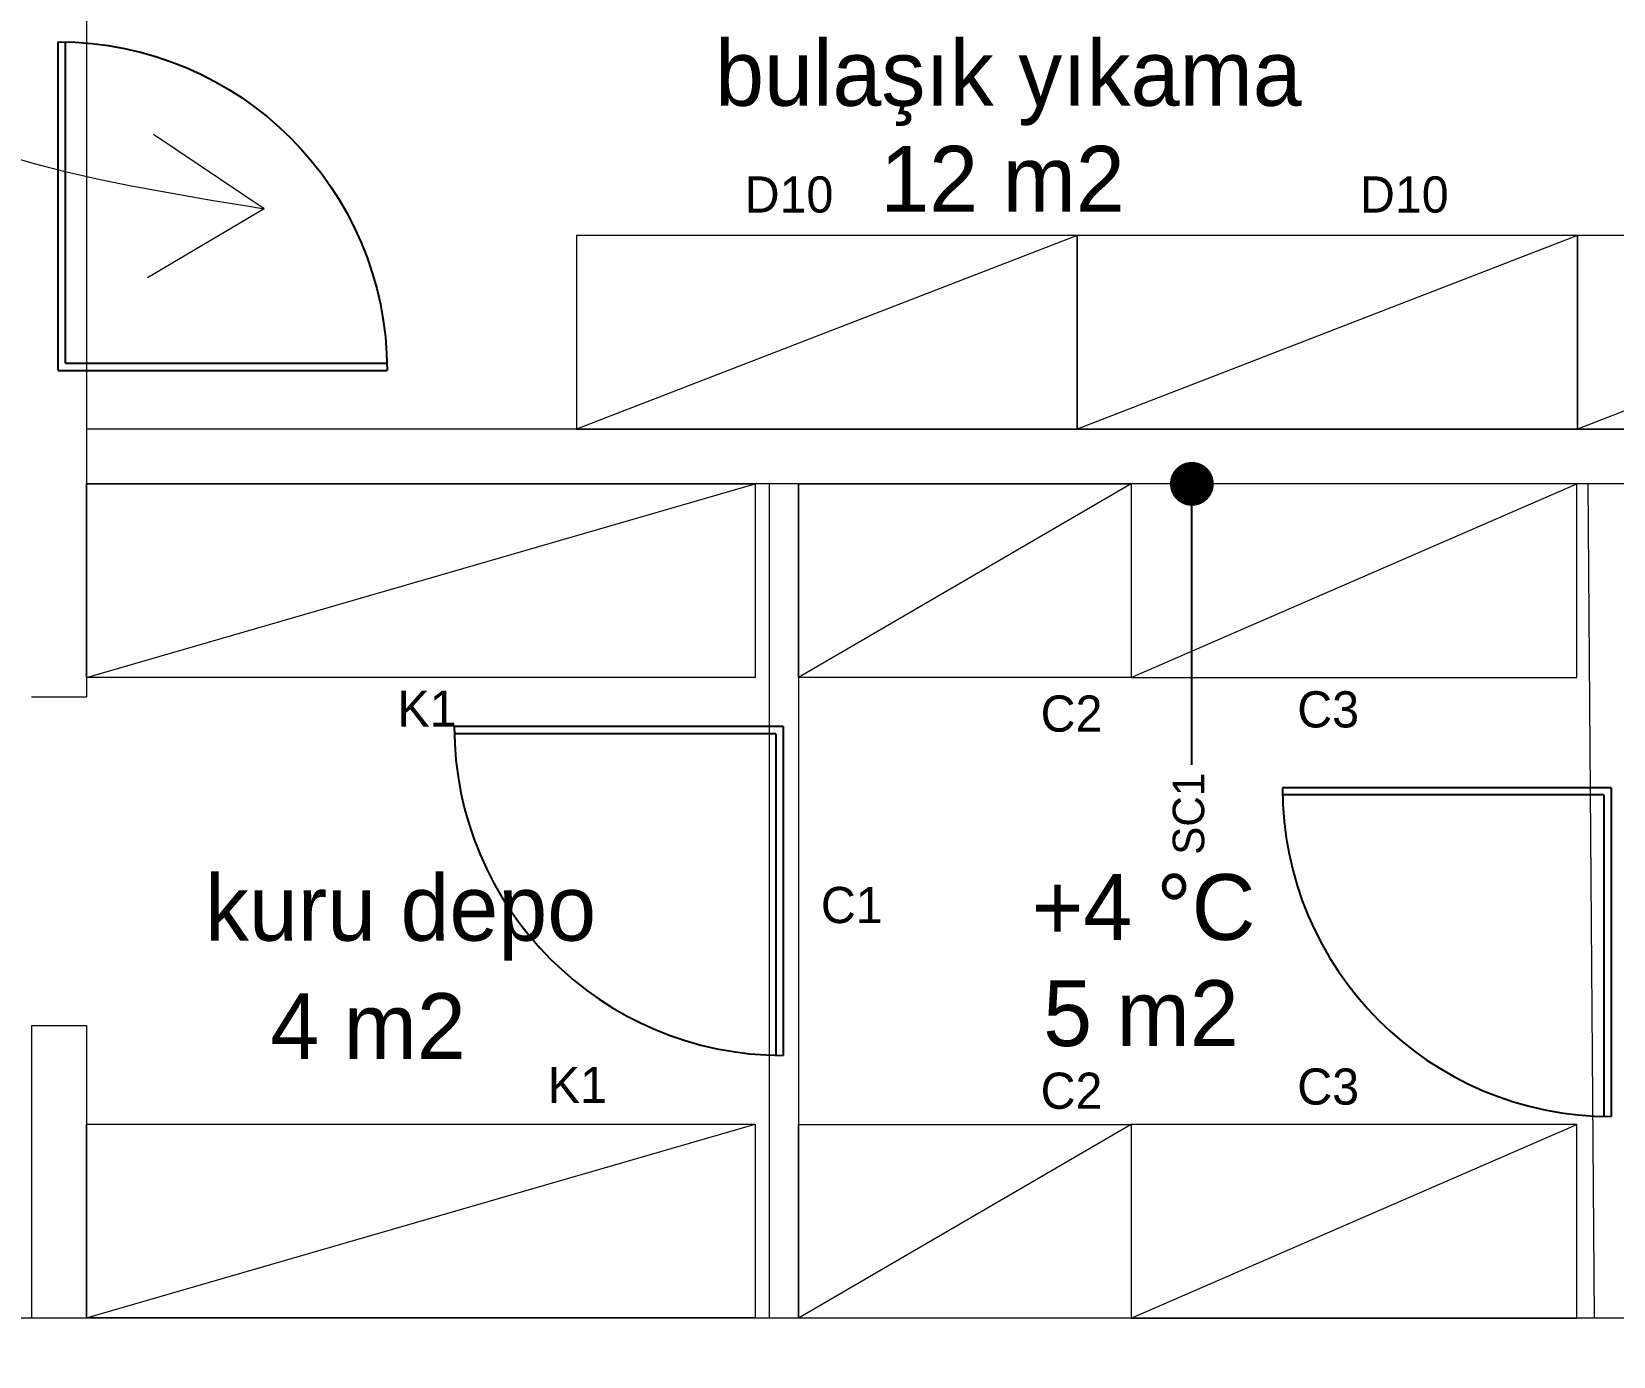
# Model space of a CAD drawing. Header units: centimetres. Extents: x -72470 to -43129, y -18750 to -16337.
# Drawn here: x -46423.2 to -45990.3, y -17407.3 to -17044.8 of the extents above; entities that cross this region are included whole.
import ezdxf

# ---------------------------------------------------------------- set-up
doc = ezdxf.new("R2010")
doc.units = ezdxf.units.CM
doc.header["$MEASUREMENT"] = 0
doc.linetypes.add('DUZ', pattern=[0])
doc.layers.get('0').update_dxf_attribs({"linetype": 'DUZ', "lineweight": 0})
for name, color, linetype in [('11-021_500-BLOK B-str_zemin_kat$0$2DTARAMA1', 253, 'Continuous'), ('kapı ABD', 55, 'Continuous'), ('SIH', 4, 'Continuous'), ('SU', 152, 'Continuous')]:
    doc.layers.add(name, color=color, linetype=linetype)
doc.layers.add('TEFRIS', color=30, linetype='Continuous', lineweight=9)
doc.styles.add('TAKSİM', font='GOTHIC.TTF', dxfattribs={"height": 20})

# ---------------------------------------------------------------- blocks, each defined once
blk = doc.blocks.new('rtyjjkw5')
at = {"layer": 'kapı ABD', "color": 7}
for p, q in [((-2, 2), (-2, 90)), ((0, 0), (0, 90)), ((-2, 2), (-90, 2)), ((0, 0), (-90, 0))]:
    blk.add_line(p, q, dxfattribs=at)
blk.add_arc((0, 0), 90, 90, 180, dxfattribs=at)
blk = doc.blocks.new('A$C7E7D3E18')
at = {"layer": 'SIH', "linetype": 'Continuous', "const_width": 6}
blk.add_lwpolyline([(3, 6, 1), (9, 6, 1)], format="xyb", close=True, dxfattribs=at)

msp = doc.modelspace()

# ---------------------------------------------------------------- hatches: boundary and pattern name
at = {"layer": '11-021_500-BLOK B-str_zemin_kat$0$2DTARAMA1'}
h = msp.add_hatch(dxfattribs=at)
h.set_pattern_fill('ANSI33', color=256, scale=100)
h.set_pattern_definition([(45, (-405862.577, -192797.837), (-17.6776695, 17.6776695), []), (45, (-405844.9, -192797.837), (-17.6776695, 17.6776695), [12.5, -6.25])])
edge = h.paths.add_edge_path()
edge.add_arc((-45801.24, -17327.07), 40, 0, 360)
edge = h.paths.add_edge_path()
edge.add_arc((-46641.24, -17327.07), 40, 0, 360)
edge = h.paths.add_edge_path()
edge.add_arc((-47481.24, -17327.07), 40, 0, 360)
edge = h.paths.add_edge_path()
edge.add_arc((-48321.24, -17327.07), 40, 0, 360)
h.paths.add_polyline_path([(-47188.77, -17161.4), (-47015.01, -17161.4), (-47015.01, -17115.45), (-47188.77, -17115.45)], flags=9)
h.paths.add_polyline_path([(-46335.56, -17161.43), (-46161.79, -17161.43), (-46161.79, -17115.45), (-46335.56, -17115.45)], flags=9)
h.paths.add_polyline_path([(-48028.77, -17161.43), (-47873.65, -17161.43), (-47873.65, -17115.45), (-48028.77, -17115.45)], flags=9)
edge = h.paths.add_edge_path()
edge.add_arc((-49161.24, -17327.07), 40, 0, 360)
edge = h.paths.add_edge_path()
edge.add_arc((-47481.24, -18167.07), 40, 0, 360)
edge = h.paths.add_edge_path()
edge.add_arc((-46641.24, -18167.07), 40, 0, 360)
edge = h.paths.add_edge_path()
edge.add_arc((-45801.24, -18167.07), 40, 0, 360)

# ---------------------------------------------------------------- linework, layer by layer
at = {"layer": 'SU'}
msp.add_line((-46105.63, -17245.4), (-46105.63, -17168.53), dxfattribs=at)
at = {"layer": 'TEFRIS', "color": 0, "linetype": 'Continuous'}
for p, q in [((-46408.17, -16908.59), (-46408.17, -17226.79)), ((-46359.57, -17093.23), (-46389.84, -17072.95)), ((-46359.57, -17093.23), (-46391.5, -17112.18)), ((-46137.05, -17100.53), (-46274.05, -17153.53)), ((-46000.05, -17100.53), (-46137.05, -17153.53)), ((-45863.05, -17100.53), (-46000.05, -17153.53)), ((-45810.05, -17153.53), (-46408.17, -17153.53)), ((-45847.08, -17168.53), (-46408.17, -17168.53)), ((-46408.17, -17221.53), (-46225.17, -17168.53)), ((-46221.29, -17168.53), (-46221.29, -17396.86)), ((-46213.29, -17168.53), (-46213.29, -17396.86)), ((-46122.29, -17168.53), (-46213.29, -17221.53)), ((-46122.29, -17221.53), (-46000.29, -17168.53)), ((-45997.26, -17168.53), (-45995.56, -17396.86)), ((-46423.17, -17226.79), (-46408.17, -17226.79)), ((-46423.17, -17316.79), (-46423.17, -17396.79)), ((-46423.17, -17316.79), (-46408.17, -17316.79)), ((-46408.17, -17316.79), (-46408.17, -17396.79)), ((-46408.17, -17396.79), (-46225.17, -17343.79)), ((-46122.29, -17343.86), (-46213.29, -17396.86)), ((-46122.29, -17396.86), (-46000.29, -17343.86)), ((-47044.01, -17396.79), (-45834.89, -17396.79))]:
    msp.add_line(p, q, dxfattribs=at)
for points in [[(-46274.05, -17153.53), (-46137.05, -17153.53), (-46137.05, -17100.53), (-46274.05, -17100.53)], [(-46137.05, -17153.53), (-46000.05, -17153.53), (-46000.05, -17100.53), (-46137.05, -17100.53)], [(-46000.05, -17153.53), (-45863.05, -17153.53), (-45863.05, -17100.53), (-46000.05, -17100.53)], [(-46225.17, -17221.53), (-46408.17, -17221.53), (-46408.17, -17168.53), (-46225.17, -17168.53)], [(-46122.29, -17221.53), (-46213.29, -17221.53), (-46213.29, -17168.53), (-46122.29, -17168.53)], [(-46122.29, -17221.53), (-46000.29, -17221.53), (-46000.29, -17168.53), (-46122.29, -17168.53)], [(-46225.17, -17396.79), (-46408.17, -17396.79), (-46408.17, -17343.79), (-46225.17, -17343.79)], [(-46122.29, -17396.86), (-46213.29, -17396.86), (-46213.29, -17343.86), (-46122.29, -17343.86)], [(-46122.29, -17396.86), (-46000.29, -17396.86), (-46000.29, -17343.86), (-46122.29, -17343.86)]]:
    msp.add_lwpolyline(points, close=True, dxfattribs=at)
msp.add_spline([(-48413.92, -16986.74), (-48260.07, -16817.84), (-47809.34, -16817.84), (-47583.97, -16794.02), (-47154.91, -16822.17), (-46962.05, -16861.15), (-46757.74, -16809.69), (-46525.39, -16845.99), (-46482.55, -17047.02), (-46359.57, -17093.23)], degree=3, dxfattribs=at)

# ---------------------------------------------------------------- block references
at = {"color": 4, "xscale": -1}
msp.add_blockref('rtyjjkw5', (-46415.9, -17137.54), dxfattribs=at)
at = {"xscale": -1, "rotation": 180}
msp.add_blockref('A$C7E7D3E18', (-46111.63, -17162.53), dxfattribs=at)
at = {"color": 4, "rotation": 90.00000000000001}
for p in [(-46217.5, -17234.94), (-45990.87, -17251.67)]:
    msp.add_blockref('rtyjjkw5', p, dxfattribs=at)

# ---------------------------------------------------------------- texts
at = {"style": 'TAKSİM'}
for s, height, p in [('bulaşık yıkama', 18, (-46236.11, -17065.08)), ('12 m2', 18, (-46190.9, -17094.05)), ('D10', 9.9, (-46228.03, -17094.29, 0)), ('D10', 9.9, (-46059.63, -17094.29, 0)), ('K1', 9.9, (-46323.04, -17235, 0)), ('C2', 9.9, (-46147.03, -17236.34, 0)), ('C3', 9.9, (-46076.79, -17235.19, 0)), ('kuru depo', 18, (-46375.73, -17293.54)), ('+4 %%DC', 18, (-46149.43, -17293.33)), ('C1', 9.9, (-46207.17, -17288.73, 0)), ('5 m2', 18, (-46146.33, -17322.38)), ('4 m2', 18, (-46357.85, -17325.91)), ('K1', 9.9, (-46281.89, -17337.98, 0)), ('C3', 9.9, (-46076.79, -17338.4, 0)), ('C2', 9.9, (-46147.03, -17339.55, 0))]:
    msp.add_text(s, height=height, dxfattribs=at).set_placement(p)
at = {"layer": 'SU', "style": 'TAKSİM'}
msp.add_text('SC1', height=8.64, rotation=90, dxfattribs=at).set_placement((-46102.24, -17270.05))

doc.saveas('drawing.dxf')
